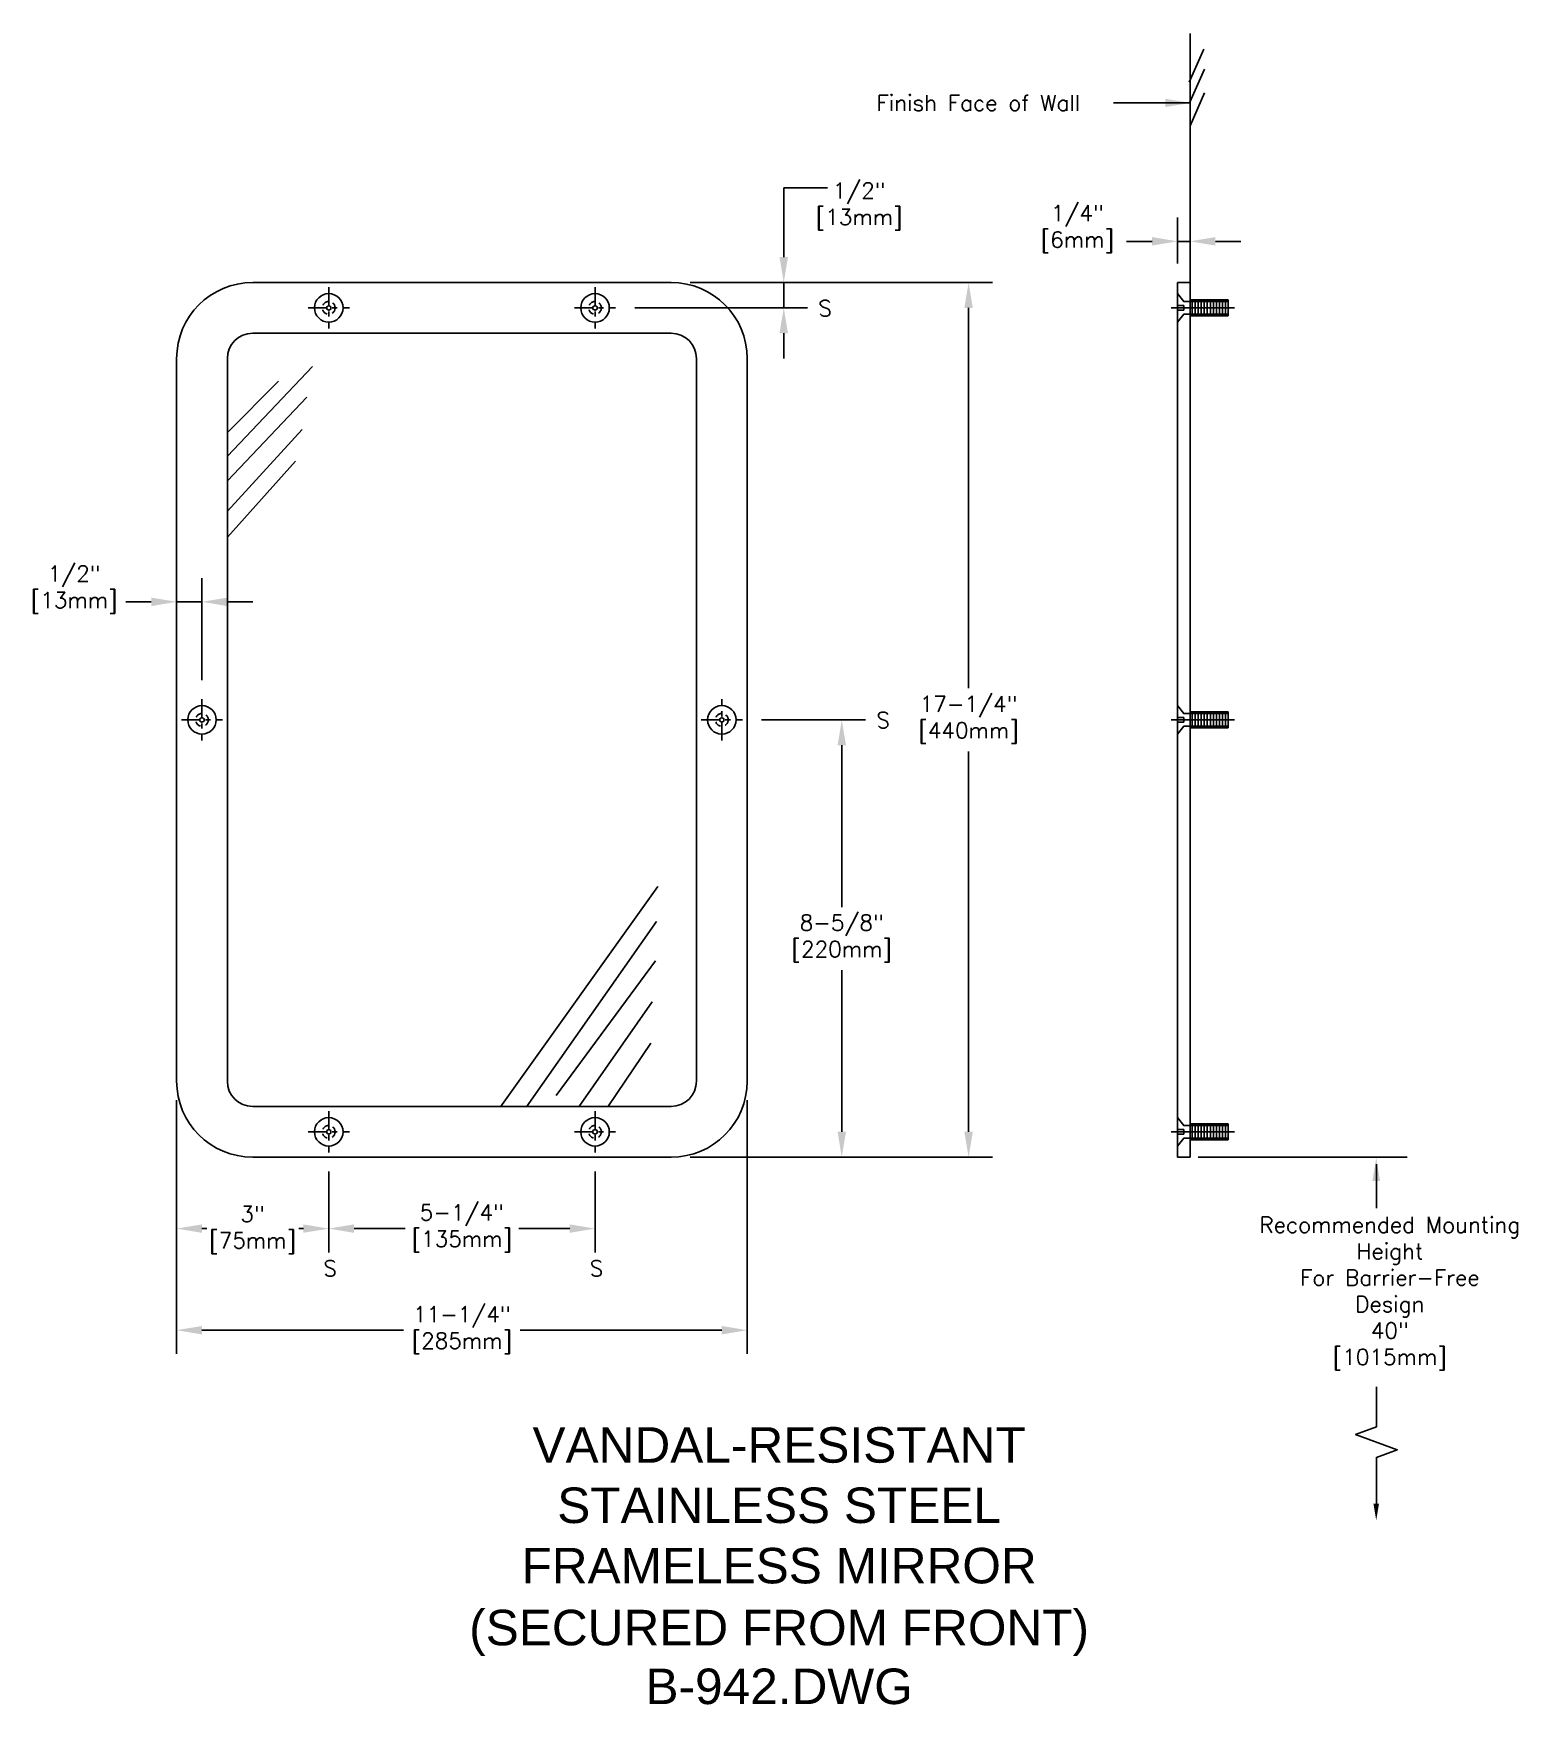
# Model space of a CAD drawing. Extents: x 1.1 to 30.4, y -2 to 30.9.
import ezdxf
from ezdxf.enums import TextEntityAlignment as Align

# ---------------------------------------------------------------- set-up
doc = ezdxf.new("R2010")
doc.units = 0
doc.header["$MEASUREMENT"] = 0
doc.header["$PDMODE"] = 3
doc.header["$PDSIZE"] = 1
doc.linetypes.add('CENTER2', pattern=[1.125, 0.75, -0.125, 0.125, -0.125])
doc.linetypes.add('HIDDEN2', pattern=[0.1875, 0.125, -0.0625])
doc.layers.get('0').update_dxf_attribs({"linetype": 'CONTINUOUS'})
doc.layers.get('DEFPOINTS').update_dxf_attribs({"linetype": 'CONTINUOUS'})
for name, color, linetype in [('DETAIL', 4, 'CONTINUOUS'), ('DIM', 1, 'CONTINUOUS'), ('TEXT', 2, 'CONTINUOUS')]:
    doc.layers.add(name, color=color, linetype=linetype)
doc.styles.add('ARIAL_5', font='arial.ttf', dxfattribs={"height": 5})
doc.styles.add('DIM_S_7', font='simplex.shx', dxfattribs={"height": 0.3125})
doc.styles.add('DIM_S_8', font='simplex.shx', dxfattribs={"height": 0.25})
doc.dimstyles.new('DIM_S_7', dxfattribs={"dimtxt": 0.12, "dimasz": 0.5, "dimexe": 0.46875, "dimexo": 0.375, "dimgap": 0.09375, "dimtad": 1, "dimtih": 1, "dimtoh": 1, "dimdec": 5, "dimrnd": 0.0625, "dimzin": 0, "dimtxsty": 'DIM_S_7', "dimcen": 0.09375, "dimaunit": 1, "dimazin": 3, "dimtfac": 1, "dimtdec": 4, "dimtofl": 0, "dimtmove": 0, "dimatfit": 3, "dimtolj": 1, "dimtzin": 0})

# ---------------------------------------------------------------- blocks, each defined once
blk = doc.blocks.new('*D0')
at = {"color": 0, "linetype": 'BYBLOCK'}
for p, q in [((101.242, 54.923), (101.242, 49.917)), ((112.492, 54.923), (112.492, 49.917)), ((101.742, 50.386), (105.717, 50.386)), ((111.992, 50.386), (108.018, 50.386))]:
    blk.add_line(p, q, dxfattribs=at)
for points in [[(101.742, 50.469), (101.742, 50.302), (101.242, 50.386)], [(111.992, 50.469), (111.992, 50.302), (112.492, 50.386)]]:
    blk.add_solid(points, dxfattribs=at)
at = {"layer": 'DEFPOINTS', "color": 0, "linetype": 'BYBLOCK'}
for p in [(101.242, 55.298), (112.492, 55.298), (112.492, 50.386)]:
    blk.add_point(p, dxfattribs=at)
at = {"color": 0, "linetype": 'BYBLOCK', "insert": (106.867, 50.386), "char_height": 0.3125, "attachment_point": 5, "style": 'DIM_S_7'}
blk.add_mtext('\\A1;11-1/4"\\P[285mm]', dxfattribs=at)
blk = doc.blocks.new('*D1')
at = {"color": 0, "linetype": 'BYBLOCK'}
for p, q in [((101.242, 54.923), (101.242, 51.921)), ((104.242, 53.517), (104.242, 51.921)), ((101.742, 52.389), (101.836, 52.389)), ((103.742, 52.389), (103.649, 52.389))]:
    blk.add_line(p, q, dxfattribs=at)
for points in [[(101.742, 52.473), (101.742, 52.306), (101.242, 52.389)], [(103.742, 52.473), (103.742, 52.306), (104.242, 52.389)]]:
    blk.add_solid(points, dxfattribs=at)
at = {"layer": 'DEFPOINTS', "color": 0, "linetype": 'BYBLOCK'}
for p in [(101.242, 55.298), (104.242, 53.892), (104.242, 52.389)]:
    blk.add_point(p, dxfattribs=at)
at = {"color": 0, "linetype": 'BYBLOCK', "insert": (102.742, 52.364), "char_height": 0.3125, "attachment_point": 5, "style": 'DIM_S_7'}
blk.add_mtext('\\A1;3"\\P[75mm]', dxfattribs=at)
blk = doc.blocks.new('*D2')
at = {"color": 0, "linetype": 'BYBLOCK'}
for p, q in [((104.242, 53.517), (104.242, 51.921)), ((109.492, 53.517), (109.492, 51.921)), ((104.742, 52.389), (105.747, 52.389)), ((108.992, 52.389), (107.988, 52.389))]:
    blk.add_line(p, q, dxfattribs=at)
for points in [[(104.742, 52.473), (104.742, 52.306), (104.242, 52.389)], [(108.992, 52.473), (108.992, 52.306), (109.492, 52.389)]]:
    blk.add_solid(points, dxfattribs=at)
at = {"layer": 'DEFPOINTS', "color": 0, "linetype": 'BYBLOCK'}
for p in [(104.242, 53.892), (109.492, 53.892), (109.492, 52.389)]:
    blk.add_point(p, dxfattribs=at)
at = {"color": 0, "linetype": 'BYBLOCK', "insert": (106.867, 52.395), "char_height": 0.3125, "attachment_point": 5, "style": 'DIM_S_7'}
blk.add_mtext('\\A1;5-1/4"\\P[135mm]', dxfattribs=at)
blk = doc.blocks.new('*D3')
at = {"color": 0, "linetype": 'BYBLOCK'}
for p, q in [((112.774, 62.423), (114.826, 62.423)), ((114.357, 61.923), (114.357, 58.732)), ((114.357, 54.298), (114.357, 57.488)), ((111.367, 53.798), (114.826, 53.798))]:
    blk.add_line(p, q, dxfattribs=at)
for points in [[(114.274, 61.923), (114.44, 61.923), (114.357, 62.423)], [(114.274, 54.298), (114.44, 54.298), (114.357, 53.798)]]:
    blk.add_solid(points, dxfattribs=at)
at = {"layer": 'DEFPOINTS', "color": 0, "linetype": 'BYBLOCK'}
for p in [(112.399, 62.423), (114.357, 62.423), (110.992, 53.798)]:
    blk.add_point(p, dxfattribs=at)
at = {"color": 0, "linetype": 'BYBLOCK', "insert": (114.357, 58.11), "char_height": 0.3125, "attachment_point": 5, "style": 'DIM_S_7'}
blk.add_mtext('\\A1;8-5/8"\\P[220mm]', dxfattribs=at)
blk = doc.blocks.new('*D4')
at = {"color": 0, "linetype": 'BYBLOCK'}
for p, q in [((14.096, 26.01), (20.054, 26.01)), ((19.586, 25.51), (19.586, 18.008)), ((19.586, 9.261), (19.586, 16.764)), ((14.096, 8.761), (20.054, 8.761))]:
    blk.add_line(p, q, dxfattribs=at)
for points in [[(19.502, 25.51), (19.669, 25.51), (19.586, 26.01)], [(19.502, 9.261), (19.669, 9.261), (19.586, 8.761)]]:
    blk.add_solid(points, dxfattribs=at)
at = {"layer": 'DEFPOINTS', "color": 0, "linetype": 'BYBLOCK'}
for p in [(13.721, 26.01), (13.721, 8.761), (19.586, 8.761)]:
    blk.add_point(p, dxfattribs=at)
at = {"color": 0, "linetype": 'BYBLOCK', "insert": (19.586, 17.386), "char_height": 0.3125, "attachment_point": 5, "style": 'DIM_S_7'}
blk.add_mtext('\\A1;17-1/4"\\P[440mm]', dxfattribs=at)
blk = doc.blocks.new('*D5')
at = {"color": 0, "linetype": 'BYBLOCK'}
for p, q in [((3.971, 24.135), (3.971, 19.244)), ((4.471, 18.167), (4.471, 20.181)), ((3.471, 19.713), (2.971, 19.713)), ((3.971, 19.713), (4.471, 19.713)), ((4.971, 19.713), (5.471, 19.713))]:
    blk.add_line(p, q, dxfattribs=at)
for points in [[(3.471, 19.796), (3.471, 19.629), (3.971, 19.713)], [(4.971, 19.796), (4.971, 19.629), (4.471, 19.713)]]:
    blk.add_solid(points, dxfattribs=at)
at = {"layer": 'DEFPOINTS', "color": 0, "linetype": 'BYBLOCK'}
for p in [(3.971, 24.51), (4.471, 19.713), (4.471, 17.792)]:
    blk.add_point(p, dxfattribs=at)
at = {"color": 0, "linetype": 'BYBLOCK', "insert": (1.951, 19.955), "char_height": 0.3125, "attachment_point": 5, "style": 'DIM_S_7'}
blk.add_mtext('\\A1;1/2"\\P[13mm]', dxfattribs=at)
blk = doc.blocks.new('*D6')
at = {"color": 0, "linetype": 'BYBLOCK'}
for p, q in [((120.974, 71.423), (120.974, 72.329)), ((121.224, 71.423), (121.224, 72.329)), ((120.474, 71.86), (119.974, 71.86)), ((120.974, 71.86), (121.224, 71.86)), ((121.724, 71.86), (122.224, 71.86))]:
    blk.add_line(p, q, dxfattribs=at)
for points in [[(120.474, 71.944), (120.474, 71.777), (120.974, 71.86)], [(121.724, 71.944), (121.724, 71.777), (121.224, 71.86)]]:
    blk.add_solid(points, dxfattribs=at)
at = {"layer": 'DEFPOINTS', "color": 0, "linetype": 'BYBLOCK'}
for p in [(121.224, 71.86), (120.974, 71.048), (121.224, 71.048)]:
    blk.add_point(p, dxfattribs=at)
at = {"color": 0, "linetype": 'BYBLOCK', "insert": (119.003, 72.102), "char_height": 0.3125, "attachment_point": 5, "style": 'DIM_S_7'}
blk.add_mtext('\\A1;1/4"\\P[6mm]', dxfattribs=at)
blk = doc.blocks.new('*D7')
at = {"color": 0, "linetype": 'BYBLOCK'}
for p, q in [((113.213, 71.548), (113.213, 72.048)), ((111.367, 71.048), (113.682, 71.048)), ((113.213, 71.048), (113.213, 70.548)), ((110.274, 70.548), (113.682, 70.548)), ((113.213, 70.048), (113.213, 69.548))]:
    blk.add_line(p, q, dxfattribs=at)
for points in [[(113.13, 71.548), (113.296, 71.548), (113.213, 71.048)], [(113.13, 70.048), (113.296, 70.048), (113.213, 70.548)]]:
    blk.add_solid(points, dxfattribs=at)
at = {"layer": 'DEFPOINTS', "color": 0, "linetype": 'BYBLOCK'}
for p in [(110.992, 71.048), (109.899, 70.548), (113.213, 70.548)]:
    blk.add_point(p, dxfattribs=at)
at = {"color": 0, "linetype": 'BYBLOCK', "insert": (114.7, 72.548), "char_height": 0.3125, "attachment_point": 5, "style": 'DIM_S_7'}
blk.add_mtext('\\A1;1/2"\\P[13mm]', dxfattribs=at)

msp = doc.modelspace()

# ---------------------------------------------------------------- linework, layer by layer
at = {"layer": 'DETAIL', "linetype": 'CONTINUOUS'}
for p, q in [((23.951845, 26.010486), (23.951845, 30.923035)), ((13.720611, 26.010486), (5.470611, 26.010486)), ((23.701845, 26.010486), (23.951845, 26.010486)), ((23.701845, 26.010486), (23.701845, 8.760598)), ((23.951845, 26.010486), (23.951845, 8.760598)), ((23.576845, 25.510486), (24.826845, 25.510486)), ((23.701845, 25.557361), (23.829824, 25.557361)), ((23.701845, 25.463611), (23.829824, 25.463611)), ((23.829824, 25.557361), (23.829824, 25.463611)), ((23.951845, 25.666736), (24.701845, 25.666736)), ((23.993082, 25.651213), (23.993082, 25.370843)), ((24.052944, 25.651213), (24.052944, 25.370843)), ((24.112807, 25.651213), (24.112807, 25.370843)), ((24.172669, 25.651213), (24.172669, 25.370843)), ((24.232532, 25.651213), (24.232532, 25.370843)), ((24.292394, 25.651213), (24.292394, 25.370843)), ((24.352257, 25.651213), (24.352257, 25.370843)), ((24.412119, 25.651213), (24.412119, 25.370843)), ((24.471982, 25.651213), (24.471982, 25.370843)), ((24.531844, 25.651213), (24.531844, 25.370843)), ((24.591707, 25.651213), (24.591707, 25.370843)), ((24.651569, 25.651213), (24.651569, 25.370843)), ((24.701845, 25.666736), (24.701845, 25.354236)), ((23.951845, 25.354236), (24.701845, 25.354236)), ((13.720611, 25.010486), (5.470611, 25.010486)), ((3.970611, 24.510486), (3.970611, 10.260598)), ((4.970611, 24.510486), (4.970611, 10.260598)), ((14.220611, 10.260598), (14.220611, 24.510486)), ((15.220611, 10.260598), (15.220611, 24.510486)), ((23.951845, 17.541792), (24.701845, 17.541792)), ((23.993082, 17.526269), (23.993082, 17.245899)), ((24.052944, 17.526269), (24.052944, 17.245899)), ((24.112807, 17.526269), (24.112807, 17.245899)), ((24.172669, 17.526269), (24.172669, 17.245899)), ((24.232532, 17.526269), (24.232532, 17.245899)), ((24.292394, 17.526269), (24.292394, 17.245899)), ((24.352257, 17.526269), (24.352257, 17.245899)), ((24.412119, 17.526269), (24.412119, 17.245899)), ((24.471982, 17.526269), (24.471982, 17.245899)), ((24.531844, 17.526269), (24.531844, 17.245899)), ((24.591707, 17.526269), (24.591707, 17.245899)), ((24.651569, 17.526269), (24.651569, 17.245899)), ((24.701845, 17.541792), (24.701845, 17.229292)), ((23.576845, 17.385542), (24.826845, 17.385542)), ((23.701845, 17.432417), (23.829824, 17.432417)), ((23.701845, 17.338667), (23.829824, 17.338667)), ((23.829824, 17.432417), (23.829824, 17.338667)), ((23.951845, 17.229292), (24.701845, 17.229292)), ((5.470611, 9.760598), (13.720611, 9.760598)), ((23.576845, 9.260598), (24.826845, 9.260598)), ((23.701845, 9.307473), (23.829824, 9.307473)), ((23.829824, 9.307473), (23.829824, 9.213723)), ((23.951845, 9.416848), (24.701845, 9.416848)), ((23.993082, 9.401326), (23.993082, 9.120955)), ((24.052944, 9.401326), (24.052944, 9.120955)), ((24.112807, 9.401326), (24.112807, 9.120955)), ((24.172669, 9.401326), (24.172669, 9.120955)), ((24.232532, 9.401326), (24.232532, 9.120955)), ((24.292394, 9.401326), (24.292394, 9.120955)), ((24.352257, 9.401326), (24.352257, 9.120955)), ((24.412119, 9.401326), (24.412119, 9.120955)), ((24.471982, 9.401326), (24.471982, 9.120955)), ((24.531844, 9.401326), (24.531844, 9.120955)), ((24.591707, 9.401326), (24.591707, 9.120955)), ((24.651569, 9.401326), (24.651569, 9.120955)), ((24.701845, 9.416848), (24.701845, 9.104348)), ((23.701845, 9.213723), (23.829824, 9.213723)), ((23.951845, 9.104348), (24.701845, 9.104348)), ((5.470611, 8.760598), (13.720611, 8.760598)), ((23.701845, 8.760598), (23.951845, 8.760598))]:
    msp.add_line(p, q, dxfattribs=at)
at = {"layer": 'DETAIL', "linetype": 'CENTER2', "ltscale": 0.5}
for p, q in [((6.970611, 25.916736), (6.970611, 25.104236)), ((12.220611, 25.916736), (12.220611, 25.104236)), ((6.564361, 25.510486), (7.376861, 25.510486)), ((11.814361, 25.510486), (12.626861, 25.510486)), ((4.470611, 17.791792), (4.470611, 16.979292)), ((14.720611, 16.979292), (14.720611, 17.791792)), ((4.064361, 17.385542), (4.876861, 17.385542)), ((14.314361, 17.385542), (15.126861, 17.385542)), ((6.970611, 9.666848), (6.970611, 8.854348)), ((12.220611, 9.666848), (12.220611, 8.854348)), ((6.564361, 9.260598), (7.376861, 9.260598)), ((11.814361, 9.260598), (12.626861, 9.260598))]:
    msp.add_line(p, q, dxfattribs=at)
at = {"layer": 'DETAIL', "linetype": 'CONTINUOUS'}
for points in [[(23.932658, 29.96105), (24.220649, 30.612665)], [(23.94831, 29.567368), (24.236369, 30.219008)], [(23.951845, 29.10037), (24.239811, 29.752009)], [(6.650268, 24.354332), (4.970611, 22.584051)], [(5.981783, 24.06644), (4.970611, 23.054683)], [(6.538925, 23.750588), (4.970611, 22.099905)], [(6.446057, 23.109622), (4.970611, 21.502115)], [(6.316041, 22.487335), (4.970611, 20.989711)], [(13.459479, 14.099408), (10.358353, 9.752217)], [(13.431618, 13.412014), (10.869056, 9.752217)], [(13.413044, 12.631746), (11.454028, 9.9752)], [(13.348129, 11.823623), (11.899629, 9.752217)], [(13.320269, 11.006207), (12.475339, 9.752217)]]:
    msp.add_lwpolyline(points, dxfattribs=at)
at = {"layer": 'DETAIL', "linetype": 'CONTINUOUS', "flags": 128}
for points in [[(23.701845, 25.791736), (23.826845, 25.635486), (24.701845, 25.635486)], [(23.701845, 25.229236), (23.826845, 25.385486), (24.701845, 25.385486)], [(23.701845, 17.666792), (23.826845, 17.510542), (24.701845, 17.510542)], [(23.701845, 17.104292), (23.826845, 17.260542), (24.701845, 17.260542)], [(23.701845, 9.541848), (23.826845, 9.385598), (24.701845, 9.385598)], [(23.701845, 8.979348), (23.826845, 9.135598), (24.701845, 9.135598)]]:
    msp.add_lwpolyline(points, dxfattribs=at)
at = {"layer": 'DETAIL', "linetype": 'CONTINUOUS'}
for points in [[(6.970611, 25.557361), (6.930016, 25.533923), (6.930016, 25.487048), (6.970611, 25.463611), (7.011206, 25.487048), (7.011206, 25.533923)], [(12.220611, 25.557361), (12.180016, 25.533923), (12.180016, 25.487048), (12.220611, 25.463611), (12.261206, 25.487048), (12.261206, 25.533923)], [(4.470611, 17.432417), (4.430016, 17.40898), (4.430016, 17.362105), (4.470611, 17.338667), (4.511206, 17.362105), (4.511206, 17.40898)], [(14.720611, 17.432417), (14.680016, 17.40898), (14.680016, 17.362105), (14.720611, 17.338667), (14.761206, 17.362105), (14.761206, 17.40898)], [(6.970611, 9.307473), (6.930016, 9.284036), (6.930016, 9.237161), (6.970611, 9.213723), (7.011206, 9.237161), (7.011206, 9.284036)], [(12.220611, 9.307473), (12.180016, 9.284036), (12.180016, 9.237161), (12.220611, 9.213723), (12.261206, 9.237161), (12.261206, 9.284036)]]:
    msp.add_lwpolyline(points, close=True, dxfattribs=at)
for centre in [(6.970611, 25.510486), (12.220611, 25.510486), (4.470611, 17.385542), (14.720611, 17.385542), (6.970611, 9.260598), (12.220611, 9.260598)]:
    msp.add_circle(centre, 0.28125, dxfattribs=at)
at = {"layer": 'DETAIL', "linetype": 'HIDDEN2'}
for centre in [(6.970611, 25.510486), (12.220611, 25.510486), (4.470611, 17.385542), (14.720611, 17.385542), (6.970611, 9.260598), (12.220611, 9.260598)]:
    msp.add_circle(centre, 0.125, dxfattribs=at)
at = {"layer": 'DETAIL', "linetype": 'CONTINUOUS'}
for centre, radius, start, end in [((5.470611, 24.510486), 1.5, 90, 180), ((13.720611, 24.510486), 1.5, 0, 90), ((5.470611, 24.510486), 0.5, 90, 180), ((13.720611, 24.510486), 0.5, 0, 90), ((5.470611, 10.260598), 1.5, 180, 270), ((5.470611, 10.260598), 0.5, 180, 270), ((13.720611, 10.260598), 1.5, 270, 0), ((13.720611, 10.260598), 0.5, 270, 0)]:
    msp.add_arc(centre, radius, start, end, dxfattribs=at)
at = {"layer": 'DIM', "linetype": 'CONTINUOUS'}
for p, q in [((15.941256, 27.010486), (15.941256, 27.876331)), ((15.941256, 27.876331), (16.801068, 27.876331)), ((24.114237, 8.758632), (28.235592, 8.758632)), ((27.626435, 8.620601), (27.626435, 7.756328))]:
    msp.add_line(p, q, dxfattribs=at)
msp.add_lwpolyline([(27.626435, 4.23374), (27.626435, 3.440407), (27.214313, 3.290407), (28.038556, 2.990407), (27.626435, 2.840407), (27.626435, 1.925148)], dxfattribs=at)
for points in [[(27.547437, 8.293398), (27.699259, 8.293398), (27.623348, 8.748864)], [(27.568354, 1.925599), (27.67731, 1.925599), (27.622832, 1.598729)]]:
    msp.add_solid(points, dxfattribs=at)

# ---------------------------------------------------------------- texts
at = {"layer": 'DIM', "linetype": 'CONTINUOUS', "style": 'DIM_S_7'}
for s, p in [('Finish Face of Wall', (17.771782, 29.395569)), ('S', (16.622074, 25.348148)), ('S', (17.766061, 17.223205)), ('S', (6.864983, 6.413127)), ('S', (12.114983, 6.413127))]:
    msp.add_text(s, height=0.3125, dxfattribs=at).set_placement(p)
at = {"layer": 'DIM', "linetype": 'CONTINUOUS', "insert": (27.8917, 6.071255), "char_height": 0.3125, "attachment_point": 5, "style": 'DIM_S_8'}
msp.add_mtext('Recommended Mounting\\PHeight\\PFor Barrier-Free\\PDesign\\P40"\\P[1015mm]', dxfattribs=at)
at = {"layer": 'TEXT', "linetype": 'CONTINUOUS', "style": 'ARIAL_5'}
for s, p in [('VANDAL-RESISTANT', (15.849739, 3.085887)), ('STAINLESS STEEL', (15.849739, 1.895796)), ('FRAMELESS MIRROR', (15.849739, 0.705705)), ('(SECURED FROM FRONT)', (15.849739, -0.602692)), ('B-942.DWG', (15.849739, -1.674478))]:
    msp.add_text(s, height=0.7, dxfattribs=at).set_placement(p, align=Align.MIDDLE)

# ---------------------------------------------------------------- dimensions: what is measured, and where the dimension line sits
at = {"layer": 'DIM', "linetype": 'CONTINUOUS'}
for base, p1, p2, text, picture, middle in [((15.941256, 25.510486), (13.720611, 26.010486), (12.626861, 25.510486), '1/2"\\P[13mm]', '*D7', (17.428608, 27.511149)), ((17.085244, 17.385542), (13.720611, 8.760598), (15.126861, 17.385542), '8-5/8"\\P[220mm]', '*D3', (17.085244, 13.07307))]:
    dim = msp.add_linear_dim(base=base, p1=p1, p2=p2, angle=90, text=text, dimstyle='DIM_S_7', override={"dimpost": '\\X'}, dxfattribs=at)
    dim.commit()
    dim.dimension.update_dxf_attribs({"geometry": picture, "text_midpoint": middle, "dimtype": 160, "insert": (-97.271763, -45.03728)})
for base, p1, p2, text, picture, middle in [((23.951845, 26.822951), (23.701845, 26.010486), (23.951845, 26.010486), '1/4"\\P[6mm]', '*D6', (21.731371, 27.06473)), ((15.220611, 5.348312), (3.970611, 10.260598), (15.220611, 10.260598), '11-1/4"\\P[285mm]', '*D0', (9.595611, 5.348312)), ((6.970611, 7.35212), (3.970611, 10.260598), (6.970611, 8.854348), '3"\\P[75mm]', '*D1', (5.470611, 7.327046)), ((12.220611, 7.35212), (6.970611, 8.854348), (12.220611, 8.854348), '5-1/4"\\P[135mm]', '*D2', (9.595611, 7.357488))]:
    dim = msp.add_linear_dim(base=base, p1=p1, p2=p2, text=text, dimstyle='DIM_S_7', override={"dimpost": '\\X'}, dxfattribs=at)
    dim.commit()
    dim.dimension.update_dxf_attribs({"geometry": picture, "text_midpoint": middle, "dimtype": 160, "insert": (-97.271763, -45.03728)})
dim = msp.add_linear_dim(base=(19.585707, 8.760598), p1=(13.720611, 26.010486), p2=(13.720611, 8.760598), angle=90, text='17-1/4"\\P[440mm]', dimstyle='DIM_S_7', override={"dimpost": '\\X'}, dxfattribs=at)
dim.commit()
dim.dimension.update_dxf_attribs({"geometry": '*D4', "text_midpoint": (19.585707, 17.385542), "dimtype": 160})
dim = msp.add_linear_dim(base=(4.470611, 19.712645), p1=(3.970611, 24.510486), p2=(4.470611, 17.791792), text='1/2"\\P[13mm]', dimstyle='DIM_S_7', override={"dimpost": '\\X'}, dxfattribs=at)
dim.commit()
dim.dimension.update_dxf_attribs({"geometry": '*D5', "text_midpoint": (1.951074, 19.955298), "dimtype": 160})

# ---------------------------------------------------------------- leaders
msp.add_leader([(23.963428, 29.551957), (22.439522, 29.551957)], dimstyle='DIM_S_7', dxfattribs=at)

doc.saveas('drawing.dxf')
